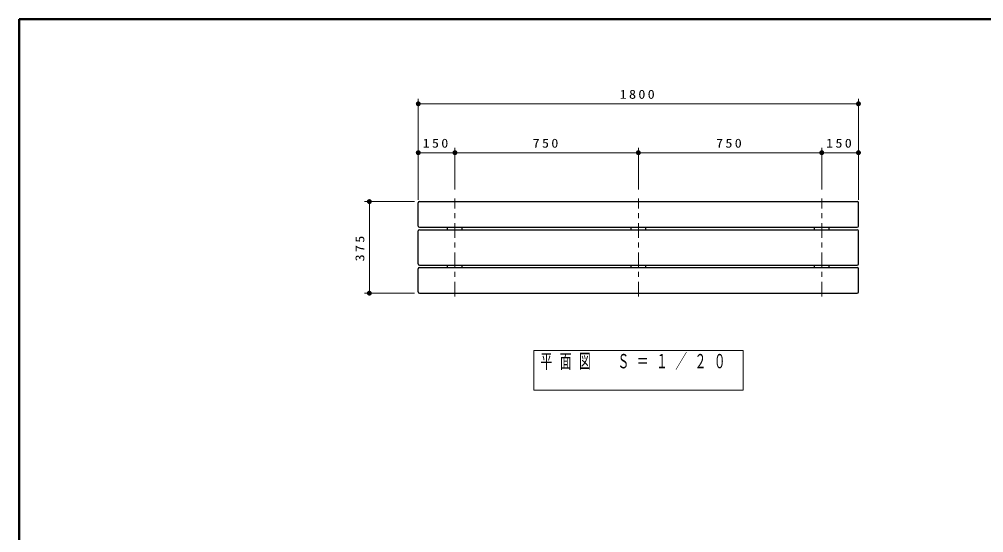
# Model space of a CAD drawing. Units: millimetres on the paper, scale 1:20. Extents: x -385 to 0, y 0 to 267.
# Drawn here: x -385 to -187.8, y 162 to 267 of the extents above; entities that cross this region are included whole.
import ezdxf

# ---------------------------------------------------------------- set-up
doc = ezdxf.new("R2010")
doc.units = ezdxf.units.MM
doc.linetypes.add('USER2', pattern=[6, 3, -1, 1, -1])
doc.layers.add('1_20', color=7, linetype='Continuous', lineweight=25)
doc.layers.add('A3図枠', color=7, linetype='Continuous', lineweight=13)
doc.styles.add('ＭＳ ゴシック', font='')
doc.styles.get('ＭＳ ゴシック').set_extended_font_data('MS Gothic')

# ---------------------------------------------------------------- blocks, each defined once
blk = doc.blocks.new('filled_dot')
at = {"color": 0, "linetype": 'Continuous', "lineweight": -2, "const_width": 1.25}
blk.add_lwpolyline([(-0.625, 0, 1), (0.625, 0, 1)], format="xyb", close=True, dxfattribs=at)

msp = doc.modelspace()

# ---------------------------------------------------------------- linework, layer by layer
at = {"layer": '1_20', "lineweight": 13}
for p, q in [((-303.425, 230.033), (-303.425, 250.704)), ((-213.425, 230.033), (-213.425, 250.704)), ((-303.425, 249.704), (-213.425, 249.704)), ((-295.925, 232.153), (-295.925, 240.704)), ((-258.425, 232.153), (-258.425, 240.704)), ((-220.925, 232.153), (-220.925, 240.704)), ((-303.425, 239.704), (-295.925, 239.704)), ((-295.925, 239.704), (-258.425, 239.704)), ((-258.425, 239.704), (-220.925, 239.704)), ((-220.925, 239.704), (-213.425, 239.704)), ((-304.175, 229.704), (-314.425, 229.704)), ((-313.425, 210.954), (-313.425, 229.704)), ((-304.175, 210.954), (-314.425, 210.954)), ((-279.825, 199.257), (-279.825, 191.123)), ((-237.025, 199.257), (-279.825, 199.257)), ((-237.025, 191.123), (-237.025, 199.257)), ((-279.825, 191.123), (-237.025, 191.123))]:
    msp.add_line(p, q, dxfattribs=at)
at = {"layer": '1_20'}
for p, q in [((-303.425, 224.704), (-303.425, 229.454)), ((-303.175, 229.704), (-213.675, 229.704)), ((-213.425, 224.704), (-213.425, 229.454)), ((-303.425, 216.954), (-303.425, 223.704)), ((-303.175, 224.454), (-213.675, 224.454)), ((-303.175, 223.954), (-213.675, 223.954)), ((-297.425, 223.954), (-297.425, 224.454)), ((-294.425, 223.954), (-294.425, 224.454)), ((-259.925, 223.954), (-259.925, 224.454)), ((-256.925, 223.954), (-256.925, 224.454)), ((-222.425, 223.954), (-222.425, 224.454)), ((-219.425, 223.954), (-219.425, 224.454)), ((-213.425, 216.954), (-213.425, 223.704)), ((-303.425, 211.204), (-303.425, 215.954)), ((-303.175, 216.704), (-213.675, 216.704)), ((-303.175, 216.204), (-213.675, 216.204)), ((-297.425, 216.204), (-297.425, 216.704)), ((-294.425, 216.204), (-294.425, 216.704)), ((-259.925, 216.204), (-259.925, 216.704)), ((-256.925, 216.204), (-256.925, 216.704)), ((-222.425, 216.204), (-222.425, 216.704)), ((-219.425, 216.204), (-219.425, 216.704)), ((-213.425, 211.204), (-213.425, 215.954)), ((-303.175, 210.954), (-213.675, 210.954))]:
    msp.add_line(p, q, dxfattribs=at)
at = {"layer": '1_20', "linetype": 'USER2', "lineweight": 13}
for p, q in [((-295.925, 210.3), (-295.925, 230.357)), ((-258.425, 210.3), (-258.425, 230.357)), ((-220.925, 210.3), (-220.925, 230.357))]:
    msp.add_line(p, q, dxfattribs=at)
at = {"layer": '1_20'}
for centre, start, end in [((-303.175, 229.454), 90, 180), ((-213.675, 229.454), 0, 90), ((-303.175, 224.704), 180, 270), ((-303.175, 223.704), 90, 180), ((-213.675, 224.704), 270, 0), ((-213.675, 223.704), 0, 90), ((-303.175, 216.954), 180, 270), ((-213.675, 216.954), 270, 0), ((-303.175, 215.954), 90, 180), ((-213.675, 215.954), 0, 90), ((-303.175, 211.204), 180, 270), ((-213.675, 211.204), 270, 0)]:
    msp.add_arc(centre, 0.25, start, end, dxfattribs=at)
at = {"layer": 'A3図枠', "lineweight": 50}
for p, q in [((-385, 267), (-385, 0)), ((0, 267), (-385, 267))]:
    msp.add_line(p, q, dxfattribs=at)

# ---------------------------------------------------------------- block references
at = {"layer": '1_20', "lineweight": 13, "xscale": 0.4, "yscale": 0.4}
for p in [(-303.425, 249.704), (-303.425, 239.704), (-295.925, 239.704), (-258.425, 239.704), (-220.925, 239.704)]:
    msp.add_blockref('filled_dot', p, dxfattribs=at)
for p, rotation in [((-213.425, 249.704), 180), ((-295.925, 239.704), 180), ((-258.425, 239.704), 180), ((-220.925, 239.704), 180), ((-213.425, 239.704), 180), ((-313.425, 229.704), 270), ((-313.425, 210.954), 90)]:
    msp.add_blockref('filled_dot', p, dxfattribs=dict(at, rotation=rotation))

# ---------------------------------------------------------------- texts
at = {"layer": '1_20', "style": 'ＭＳ ゴシック'}
for s, insert, char_height, attachment_point in [('\\T1.33;\\W1.15;1800', (-258.425, 250.704), 1.833, 8), ('\\T1.33;\\W1.15;150', (-299.675, 240.704), 1.833, 8), ('\\T1.33;\\W1.15;750', (-277.175, 240.704), 1.833, 8), ('\\T1.33;\\W1.15;750', (-239.675, 240.704), 1.833, 8), ('\\T1.33;\\W1.15;150', (-217.175, 240.704), 1.833, 8), ('\\T1.64;\\W0.6;平面図\u3000Ｓ＝１／２０', (-278.425, 198.523), 2.933, 1)]:
    msp.add_mtext(s, dxfattribs=dict(at, insert=insert, char_height=char_height, attachment_point=attachment_point))
at = {"layer": '1_20', "insert": (-314.425, 220.329), "char_height": 1.833, "attachment_point": 8, "rotation": 90, "style": 'ＭＳ ゴシック'}
msp.add_mtext('\\T1.33;\\W1.15;375', dxfattribs=at)

doc.saveas('drawing.dxf')
